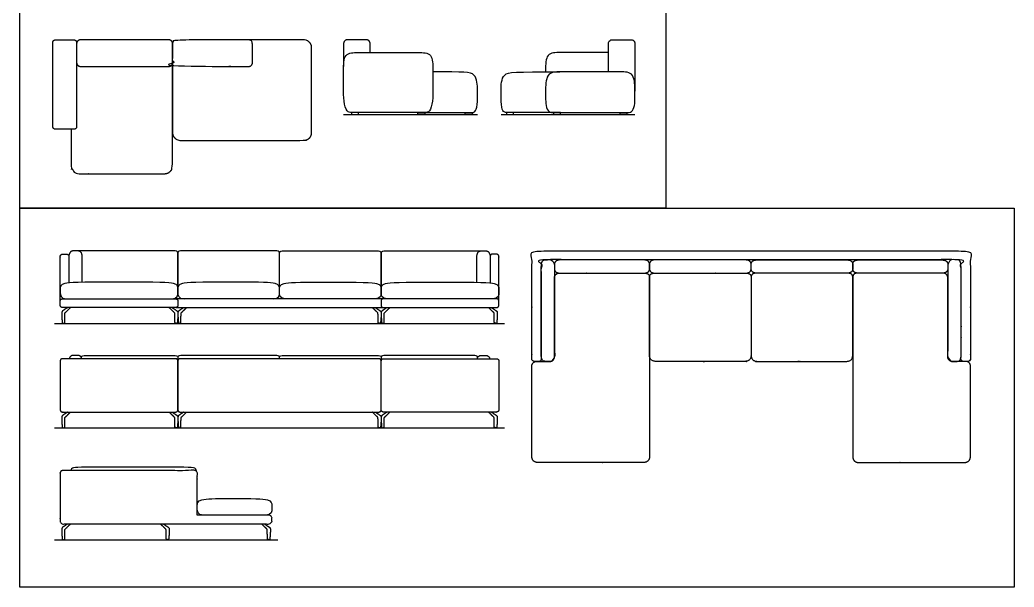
# Model space of a CAD drawing. Header units: metres. Extents: x 0 to 74.2, y -1.2 to 25.5.
# Drawn here: x 40.31 to 49.8, y -0.5 to 4.91 of the extents above; entities that cross this region are included whole.
import ezdxf

# ---------------------------------------------------------------- set-up
doc = ezdxf.new("R2010")
doc.units = ezdxf.units.M
doc.header["$MEASUREMENT"] = 0
for name, color, linetype, true_color in [('AG-DIAGRAM', 7, 'Continuous', 0xfecc66), ('AG-FURNITURE', 7, 'Continuous', 0x66ccff), ('X-VPRT', 6, 'Continuous', 0xff00ff)]:
    doc.layers.add(name, color=color, linetype=linetype, true_color=true_color)

msp = doc.modelspace()

# ---------------------------------------------------------------- linework, layer by layer
at = {"layer": 'AG-DIAGRAM'}
for points in [[(43.4004, 4.006), (44.6767, 4.006)], [(44.9041, 4.006), (46.1805, 4.006)], [(40.6408, 2.0121), (44.9372, 2.0121)], [(40.6408, 1.0151), (44.9372, 1.0151)], [(40.6408, -0.052), (42.7718, -0.052)]]:
    msp.add_lwpolyline(points, dxfattribs=at)
at = {"layer": 'AG-FURNITURE'}
for p, q in [((46.3673, 2.4921), (47.2413, 2.4921)), ((48.2109, 2.4921), (47.3369, 2.4921)), ((40.756, 2.247), (41.76, 2.247)), ((44.8219, 2.247), (43.8179, 2.247))]:
    msp.add_line(p, q, dxfattribs=at)
msp.add_lwpolyline([(43.0956, 3.8648), (43.0956, 4.6107)], dxfattribs=at)
for points in [[(43.4767, 4.0242), (43.4767, 4.006), (43.5429, 4.006), (43.5429, 4.0242)], [(44.1764, 4.0242), (44.1764, 4.006), (44.1102, 4.006), (44.1102, 4.0242)], [(44.6258, 4.0242), (44.6258, 4.006), (44.5596, 4.006), (44.5596, 4.0242)], [(44.9551, 4.0242), (44.9551, 4.006), (45.0213, 4.006), (45.0213, 4.0242)], [(45.4045, 4.0242), (45.4045, 4.006), (45.4706, 4.006), (45.4706, 4.0242)], [(46.1042, 4.0242), (46.1042, 4.006), (46.038, 4.006), (46.038, 4.0242)]]:
    msp.add_lwpolyline(points, close=True, dxfattribs=at)
for points, weights in [([(40.6254, 4.6918), (40.6254, 4.7172), (40.6508, 4.7172)], [1, 0.707106781187, 1]), ([(40.8278, 4.7172), (40.8532, 4.7172), (40.8532, 4.6918)], [1, 0.707106781186, 1]), ([(40.8889, 4.7172), (40.8532, 4.7172), (40.8532, 4.6815)], [1, 0.707106781187, 1]), ([(41.7684, 4.6822), (41.7684, 4.7172), (41.7334, 4.7172)], [1, 0.707106781187, 1]), ([(40.8532, 4.4998), (40.8532, 4.4641), (40.8889, 4.4641)], [1, 0.707106781186, 1]), ([(41.1031, 4.4641), (41.105, 4.4641), (41.7335, 4.4643)], [1, 0.998516022118, 0.999920594426]), ([(41.7335, 4.4643), (41.7684, 4.4643), (41.7684, 4.4993)], [1, 0.707222799532, 1]), ([(40.6508, 3.8648), (40.6254, 3.8648), (40.6254, 3.8902)], [1, 0.707106781187, 1]), ([(40.8532, 3.8902), (40.8532, 3.8648), (40.8278, 3.8648)], [1, 0.707106781187, 1]), ([(45.4127, 2.4488), (45.4127, 2.4921), (45.456, 2.4921)], [1, 0.707106781187, 1]), ([(49.1655, 2.4488), (49.1655, 2.4921), (49.1222, 2.4921)], [1, 0.707106781187, 1]), ([(40.6966, 2.2268), (40.6966, 2.247), (40.7168, 2.247)], [1, 0.707106780953, 1]), ([(40.7168, 2.1645), (40.6966, 2.1645), (40.6966, 2.1847)], [1, 0.70710678142, 1]), ([(41.7991, 2.247), (41.8193, 2.247), (41.8193, 2.2268)], [1, 0.70710678142, 1]), ([(42.789, 2.247), (42.1711, 2.247), (41.7991, 2.247)], [0.990287821459, 0.977764780266, 0.949094325794]), ([(41.8193, 2.1847), (41.8193, 2.1645), (41.7991, 2.1645)], [1, 0.707106780953, 1]), ([(43.7788, 2.247), (43.4068, 2.247), (42.789, 2.247)], [0.949094325794, 0.977764780266, 0.990287821459]), ([(43.7788, 2.247), (43.7586, 2.247), (43.7586, 2.2268)], [1, 0.70710678142, 1]), ([(43.7586, 2.1847), (43.7586, 2.1645), (43.7788, 2.1645)], [1, 0.707106780953, 1]), ([(44.8813, 2.2268), (44.8813, 2.247), (44.8611, 2.247)], [1, 0.707106780953, 1]), ([(44.8611, 2.1645), (44.8813, 2.1645), (44.8813, 2.1847)], [1, 0.70710678142, 1]), ([(41.7991, 2.1645), (42.3816, 2.1645), (42.789, 2.1645)], [0.989836007533, 0.977598156474, 0.950625446156]), ([(42.789, 2.1645), (43.1963, 2.1645), (43.7788, 2.1645)], [0.950625446156, 0.977598156474, 0.989836007533]), ([(40.7168, 1.6755), (40.6966, 1.6755), (40.6966, 1.6553)], [1, 0.707106781187, 1]), ([(41.8193, 1.6553), (41.8193, 1.6755), (41.7991, 1.6755)], [1, 0.707106781187, 1]), ([(41.8395, 1.6755), (41.8193, 1.6755), (41.8193, 1.6553)], [1, 0.707106781187, 1]), ([(43.7586, 1.6553), (43.7586, 1.6755), (43.7384, 1.6755)], [1, 0.707106781187, 1]), ([(43.7586, 1.6553), (43.7586, 1.6755), (43.7788, 1.6755)], [1, 0.707106781187, 1]), ([(44.8611, 1.6755), (44.8813, 1.6755), (44.8813, 1.6553)], [1, 0.707106781187, 1]), ([(45.1968, 1.6068), (45.1968, 1.6501), (45.2401, 1.6501)], [1, 0.707106781187, 1]), ([(45.3694, 1.6501), (45.4127, 1.6501), (45.4127, 1.6934)], [1, 0.707106781187, 1]), ([(49.2088, 1.6501), (49.1655, 1.6501), (49.1655, 1.6934)], [1, 0.707106781187, 1]), ([(49.3814, 1.6068), (49.3814, 1.6501), (49.3381, 1.6501)], [1, 0.707106781187, 1]), ([(40.6966, 1.1877), (40.6966, 1.1675), (40.7168, 1.1675)], [1, 0.707106781187, 1]), ([(41.7991, 1.1675), (41.8193, 1.1675), (41.8193, 1.1877)], [1, 0.707106781187, 1]), ([(41.8193, 1.1877), (41.8193, 1.1675), (41.8395, 1.1675)], [1, 0.707106781186, 1]), ([(43.7384, 1.1675), (43.7586, 1.1675), (43.7586, 1.1877)], [1, 0.707106781186, 1]), ([(43.7788, 1.1675), (43.7586, 1.1675), (43.7586, 1.1877)], [1, 0.707106781187, 1]), ([(44.8813, 1.1877), (44.8813, 1.1675), (44.8611, 1.1675)], [1, 0.707106781187, 1])]:
    msp.add_rational_spline(points, weights, degree=2, dxfattribs=at)
for points in [[(40.6254, 3.8902), (40.6254, 4.4505), (40.6254, 4.6918)], [(40.6508, 4.7172), (40.7393, 4.7172), (40.8278, 4.7172)], [(40.8532, 4.6918), (40.8532, 4.4923), (40.8532, 3.8902)], [(40.8532, 4.6815), (40.8532, 4.5906), (40.8532, 4.4998)], [(41.7334, 4.7172), (40.9309, 4.7172), (40.8889, 4.7172)], [(41.7684, 4.4993), (41.7684, 4.5907), (41.7684, 4.6822)], [(40.8889, 4.4641), (40.996, 4.4641), (41.1031, 4.4641)], [(41.7684, 4.4993), (41.7684, 4.2378), (41.7684, 3.9763)], [(40.8278, 3.8648), (40.7393, 3.8648), (40.6508, 3.8648)], [(45.456, 2.4921), (45.9148, 2.4921), (46.2716, 2.4921)], [(46.2716, 2.4921), (46.3195, 2.4921), (46.3195, 2.4515)], [(48.3066, 2.4921), (48.2587, 2.4921), (48.2587, 2.4515)], [(49.1222, 2.4921), (48.6634, 2.4921), (48.3066, 2.4921)], [(45.4127, 1.6934), (45.4127, 2.0711), (45.4127, 2.4488)], [(46.3195, 2.4515), (46.3195, 2.081), (46.3195, 0.7453)], [(48.2587, 2.4515), (48.2587, 2.081), (48.2587, 0.7453)], [(49.1655, 1.6934), (49.1655, 2.0711), (49.1655, 2.4488)], [(40.6966, 2.1847), (40.6966, 2.2057), (40.6966, 2.2268)], [(40.7168, 2.247), (41.258, 2.247), (41.7991, 2.247)], [(41.8193, 2.2268), (41.8193, 2.2057), (41.8193, 2.1847)], [(43.7586, 2.2268), (43.7586, 2.2057), (43.7586, 2.1847)], [(44.8611, 2.247), (44.3199, 2.247), (43.7788, 2.247)], [(44.8813, 2.1847), (44.8813, 2.2057), (44.8813, 2.2268)], [(41.7991, 2.1645), (41.258, 2.1645), (40.7168, 2.1645)], [(43.7788, 2.1645), (44.3199, 2.1645), (44.8611, 2.1645)], [(40.6966, 1.6553), (40.6966, 1.4215), (40.6966, 1.1877)], [(41.7991, 1.6755), (40.829, 1.6755), (40.759, 1.6755)], [(41.8193, 1.6553), (41.8193, 1.4215), (41.8193, 1.1877)], [(41.8193, 1.1877), (41.8193, 1.4215), (41.8193, 1.6553)], [(42.789, 1.6755), (42.3708, 1.6755), (41.8395, 1.6755)], [(43.7384, 1.6755), (43.2071, 1.6755), (42.789, 1.6755)], [(43.7586, 1.1877), (43.7586, 1.4215), (43.7586, 1.6553)], [(43.7586, 1.1877), (43.7586, 1.4215), (43.7586, 1.6553)], [(43.7788, 1.6755), (44.7489, 1.6755), (44.8189, 1.6755)], [(44.8813, 1.6553), (44.8813, 1.4215), (44.8813, 1.1877)], [(45.2401, 1.6501), (45.3047, 1.6501), (45.3694, 1.6501)], [(49.3381, 1.6501), (49.2735, 1.6501), (49.2088, 1.6501)], [(45.1968, 0.7453), (45.1968, 1.2431), (45.1968, 1.6068)], [(49.3814, 0.7453), (49.3814, 1.2431), (49.3814, 1.6068)], [(40.7168, 1.1675), (40.7764, 1.1675), (41.7991, 1.1675)], [(41.8395, 1.1675), (42.1405, 1.1675), (42.789, 1.1675)], [(42.789, 1.1675), (43.4374, 1.1675), (43.7384, 1.1675)], [(44.8611, 1.1675), (44.8015, 1.1675), (43.7788, 1.1675)], [(45.2645, 0.6849), (45.1968, 0.6849), (45.1968, 0.7453)], [(46.3195, 0.7453), (46.3195, 0.6849), (46.2517, 0.6849)], [(48.2587, 0.7453), (48.2587, 0.6849), (48.3265, 0.6849)], [(49.3137, 0.6849), (49.3814, 0.6849), (49.3814, 0.7453)]]:
    msp.add_open_spline(points, degree=2, dxfattribs=at)
for points, weights, knots in [([(41.7684, 4.6822), (41.7684, 4.7172), (41.8034, 4.7172), (42.4536, 4.7172), (42.4956, 4.7172), (42.5313, 4.7172), (42.5313, 4.6815), (42.5313, 4.5906), (42.5313, 4.4998), (42.5313, 4.4641), (42.4956, 4.4641), (42.3885, 4.4641), (42.2814, 4.4641), (42.2795, 4.4641), (41.8034, 4.4643), (41.7684, 4.4643), (41.7684, 4.4993), (41.7684, 4.5907), (41.7684, 4.6822)], [1, 0.707106781187, 1, 1, 1, 0.707106781187, 1, 1, 1, 0.707106781186, 1, 1, 1, 0.998516022118, 0.999920594426, 0.707166642099, 0.999920594426, 0.999920594426, 1], [0, 0, 0, 0.180294, 0.180294, 0.455831, 0.455831, 0.639942, 0.639942, 1.236007, 1.236007, 1.420117, 1.420117, 2.122823, 2.122823, 2.135424, 2.135424, 2.31568, 2.31568, 2.915928, 2.915928, 2.915928]), ([(43.0956, 4.6107), (43.0956, 4.6263), (43.0956, 4.6419), (43.0956, 4.7172), (43.0203, 4.7172), (42.7326, 4.7172), (42.4956, 4.7172)], [1, 1, 1, 0.707106781187, 1, 1, 1], [3.976584, 3.976584, 3.976584, 4.07876, 4.07876, 4.466936, 4.466936, 5.467867, 5.467867, 5.467867]), ([(43.6535, 4.5965), (43.6535, 4.6394), (43.6535, 4.6823), (43.6535, 4.7181), (43.6178, 4.7181), (43.5269, 4.7181), (43.4361, 4.7181), (43.4004, 4.7181), (43.4004, 4.6823), (43.4004, 4.5752), (43.4006, 4.4642)], [1, 1, 1, 0.707106781187, 1, 1, 1, 0.707106781186, 1, 1, 1], [1.385511, 1.385511, 1.385511, 1.668863, 1.668863, 1.854197, 1.854197, 2.454223, 2.454223, 2.639557, 2.639557, 3.346932, 3.346932, 3.346932]), ([(45.9274, 4.4132), (45.9274, 4.6394), (45.9274, 4.6823), (45.9274, 4.7181), (45.9631, 4.7181), (46.0539, 4.7181), (46.1448, 4.7181), (46.1805, 4.7181), (46.1805, 4.6823), (46.1805, 4.579), (46.1805, 4.2266)], [1, 1, 1, 0.707106781187, 1, 1, 1, 0.707106781186, 1, 1, 1], [1.385511, 1.385511, 1.385511, 1.666992, 1.666992, 1.851103, 1.851103, 2.447168, 2.447168, 2.631279, 2.631279, 3.309151, 3.309151, 3.309151]), ([(40.8023, 3.8648), (40.8023, 3.5317), (40.8023, 3.5162), (40.8023, 3.4408), (40.8776, 3.4408), (41.2854, 3.4408), (41.6931, 3.4408), (41.7684, 3.4408), (41.7684, 3.5162), (41.7684, 4.1665), (41.7684, 4.4993)], [1, 1, 1, 0.707106781187, 1, 1, 1, 0.707106781187, 1, 1, 1], [3.976584, 3.976584, 3.976584, 4.07876, 4.07876, 4.466936, 4.466936, 7.142396, 7.142396, 7.530571, 7.530571, 9.714258, 9.714258, 9.714258]), ([(41.7684, 3.9763), (41.7684, 3.905), (41.7684, 3.8337), (41.7684, 3.7583), (41.8438, 3.7583), (42.2515, 3.7583), (43.0203, 3.7583), (43.0956, 3.7583), (43.0956, 3.8337), (43.0956, 3.8492), (43.0956, 3.8648)], [1, 1, 1, 0.707106781187, 1, 1, 1, 0.707106781187, 1, 1, 1], [-7.998478, -7.998478, -7.998478, -7.530571, -7.530571, -7.142396, -7.142396, -4.466936, -4.466936, -4.07876, -4.07876, -3.976584, -3.976584, -3.976584]), ([(40.6966, 2.2268), (40.6966, 2.4395), (40.6966, 2.6523), (40.6966, 2.6725), (40.7168, 2.6725), (40.7379, 2.6725), (40.759, 2.6725), (40.7792, 2.6725), (40.7792, 2.6523), (40.7792, 2.5263), (40.7792, 2.4004)], [1, 1, 1, 0.707106781187, 1, 1, 1, 0.707106781187, 1, 1, 1], [96.782876, 96.782876, 96.782876, 113.532804, 113.532804, 114.782079, 114.782079, 116.441452, 116.441452, 117.690728, 117.690728, 127.608435, 127.608435, 127.608435]), ([(44.8813, 2.2268), (44.8813, 2.4395), (44.8813, 2.6523), (44.8813, 2.6725), (44.8611, 2.6725), (44.84, 2.6725), (44.8189, 2.6725), (44.7987, 2.6725), (44.7987, 2.6523), (44.7987, 2.5263), (44.7987, 2.4004)], [1, 1, 1, 0.707106781187, 1, 1, 1, 0.707106781187, 1, 1, 1], [96.782876, 96.782876, 96.782876, 113.532804, 113.532804, 114.782079, 114.782079, 116.441452, 116.441452, 117.690728, 117.690728, 127.608435, 127.608435, 127.608435]), ([(47.2891, 2.6186), (46.4706, 2.6186), (45.3059, 2.6186), (45.2857, 2.6186), (45.2857, 2.5984), (45.2857, 2.1344), (45.2857, 1.6703), (45.2857, 1.6501), (45.2655, 1.6501), (45.2412, 1.6501), (45.217, 1.6501), (45.1968, 1.6501), (45.1968, 1.6703), (45.1968, 2.1772), (45.1968, 2.684), (45.1968, 2.7042), (45.217, 2.7042), (46.4296, 2.7042), (47.2891, 2.7042)], [1, 1, 1, 0.707106781187, 1, 1, 1, 0.707106781187, 1, 1, 1, 0.707106781187, 1, 1, 1, 0.707106781187, 1, 1, 1], [70.291236, 70.291236, 70.291236, 78.545857, 78.545857, 79.795133, 79.795133, 115.029827, 115.029827, 116.279103, 116.279103, 118.052092, 118.052092, 119.301368, 119.301368, 158.503327, 158.503327, 159.752602, 159.752602, 172.857141, 172.857141, 172.857141]), ([(47.2891, 2.7042), (48.1486, 2.7042), (49.3612, 2.7042), (49.3814, 2.7042), (49.3814, 2.684), (49.3814, 2.1772), (49.3814, 1.6703), (49.3814, 1.6501), (49.3612, 1.6501), (49.337, 1.6501), (49.3127, 1.6501), (49.2925, 1.6501), (49.2925, 1.6703), (49.2925, 2.1344), (49.2925, 2.5984), (49.2925, 2.6186), (49.2723, 2.6186), (48.1076, 2.6186), (47.2891, 2.6186)], [1, 1, 1, 0.707106781187, 1, 1, 1, 0.707106781187, 1, 1, 1, 0.707106781187, 1, 1, 1, 0.707106781187, 1, 1, 1], [172.857141, 172.857141, 172.857141, 185.96168, 185.96168, 187.210955, 187.210955, 226.412914, 226.412914, 227.66219, 227.66219, 229.435179, 229.435179, 230.684454, 230.684454, 265.919149, 265.919149, 267.168424, 267.168424, 275.423046, 275.423046, 275.423046]), ([(40.7168, 0.6084), (40.6966, 0.6084), (40.6966, 0.5882), (40.6966, 0.3544), (40.6966, 0.1206), (40.6966, 0.1004), (40.7168, 0.1004), (40.9703, 0.1004), (41.2237, 0.1004), (41.3943, 0.1004), (41.6802, 0.1005)], [1, 0.707106781187, 1, 1, 1, 0.707106781187, 1, 1, 1, 1, 1], [-41.545314, -41.545314, -41.545314, -40.296038, -40.296038, -21.886664, -21.886664, -20.637388, -20.637388, -0.682701, -0.682701, 12.755792, 12.755792, 12.755792]), ([(42.0047, 0.183), (42.0047, 0.3856), (42.0047, 0.5882), (42.0047, 0.6084), (41.9845, 0.6084), (41.4771, 0.6084), (41.2237, 0.6084), (40.9703, 0.6084), (40.7168, 0.6084)], [1, 1, 1, 0.707106781187, 1, 1, 1, 1, 1], [22.975946, 22.975946, 22.975946, 38.930632, 38.930632, 40.179908, 40.179908, 60.134594, 60.134594, 80.089281, 80.089281, 80.089281]), ([(41.6802, 0.1005), (41.9355, 0.1004), (42.1889, 0.1004), (42.4423, 0.1004), (42.6957, 0.1004), (42.7159, 0.1004), (42.7159, 0.1206), (42.7159, 0.1471), (42.7159, 0.1628), (42.7159, 0.183), (42.6957, 0.183), (42.4423, 0.183), (42.1889, 0.183), (42.0968, 0.183), (42.0047, 0.183)], [0.965740065687, 1, 1, 1, 1, 0.707106781187, 1, 1, 1, 0.707106781187, 1, 1, 1, 1, 1], [-20.715469, -20.715469, -20.715469, -0.743082, -0.743082, 19.229305, 19.229305, 20.479689, 20.479689, 38.905392, 38.905392, 40.155776, 40.155776, 60.128163, 60.128163, 67.384594, 67.384594, 67.384594])]:
    msp.add_rational_spline(points, weights, degree=2, knots=knots, dxfattribs=at)
for points, degree, knots in [([(43.4767, 4.0242), (43.5933, 4.0242), (43.71, 4.0242), (43.8266, 4.0242), (43.9432, 4.0242), (44.0598, 4.0242), (44.1764, 4.0242), (44.1898, 4.0242), (44.2234, 4.0242), (44.2528, 4.1276), (44.2528, 4.26), (44.2528, 4.4248), (44.2528, 4.5965), (44.1099, 4.5965), (44.0331, 4.5965), (43.8266, 4.5965), (43.62, 4.5965), (43.5433, 4.5965), (43.4004, 4.5965), (43.4004, 4.4248), (43.4004, 4.26), (43.4004, 4.1276), (43.4298, 4.0242), (43.4633, 4.0242), (43.4767, 4.0242)], 3, [-16.36459, -16.36459, -16.36459, -16.36459, -15.216809, -15.216809, -15.216809, -14.069028, -14.069028, -14.069028, -13.416955, -12.764881, -12.112808, -11.460735, -10.808661, -10.156588, -9.504515, -9.504515, -9.504515, -8.852441, -8.200368, -7.548295, -6.896221, -6.244148, -5.592074, -4.940001, -4.940001, -4.940001, -4.940001]), ([(45.9274, 4.5965), (45.8879, 4.5965), (45.8334, 4.5965), (45.7543, 4.5965), (45.5478, 4.5965), (45.471, 4.5965), (45.3281, 4.5965), (45.3281, 4.4757), (45.3281, 4.4215), (45.3281, 4.4123)], 3, [-9.754333, -9.754333, -9.754333, -9.754333, -9.504515, -9.504515, -9.504515, -8.852441, -8.200368, -7.548295, -7.476091, -7.476091, -7.476091, -7.476091]), ([(44.1764, 4.0242), (44.5378, 4.0242), (44.5818, 4.0242), (44.6258, 4.0242), (44.6345, 4.0242), (44.6433, 4.0242), (44.6773, 4.0568), (44.6773, 4.1998), (44.6773, 4.2121), (44.6773, 4.4124), (44.5501, 4.4123), (44.2528, 4.4124)], 3, [-3.077306, -3.077306, -3.077306, -3.077306, -2.64444, -2.64444, -2.64444, -1.992366, -1.340293, -0.68822, -0.036146, 0.615927, 1.219144, 1.219144, 1.219144, 1.219144]), ([(45.4045, 4.0242), (45.0431, 4.0242), (44.9991, 4.0242), (44.9551, 4.0242), (44.9463, 4.0242), (44.9375, 4.0242), (44.9035, 4.0568), (44.9035, 4.1998), (44.9035, 4.2121), (44.9035, 4.4124), (45.0308, 4.4123), (45.464, 4.4124)], 3, [-3.077306, -3.077306, -3.077306, -3.077306, -2.64444, -2.64444, -2.64444, -1.992366, -1.340293, -0.68822, -0.036146, 0.615927, 1.219144, 1.219144, 1.219144, 1.219144]), ([(46.1042, 4.0242), (45.9875, 4.0242), (45.8709, 4.0242), (45.7543, 4.0242), (45.6377, 4.0242), (45.5211, 4.0242), (45.4045, 4.0242), (45.3911, 4.0242), (45.3575, 4.0242), (45.3281, 4.0876), (45.3281, 4.1752), (45.3281, 4.2025), (45.3281, 4.4124), (45.471, 4.4124), (45.5478, 4.4124), (45.7543, 4.4124), (45.9609, 4.4124), (46.0376, 4.4124), (46.1805, 4.4124), (46.1805, 4.2025), (46.1805, 4.1752), (46.1805, 4.0876), (46.1511, 4.0242), (46.1175, 4.0242), (46.1042, 4.0242)], 3, [-16.36459, -16.36459, -16.36459, -16.36459, -15.216809, -15.216809, -15.216809, -14.069028, -14.069028, -14.069028, -13.416955, -12.764881, -12.112808, -11.460735, -10.808661, -10.156588, -9.504515, -9.504515, -9.504515, -8.852441, -8.200368, -7.548295, -6.896221, -6.244148, -5.592074, -4.940001, -4.940001, -4.940001, -4.940001]), ([(40.9062, 2.4049), (40.9062, 2.4544), (40.9062, 2.4698), (40.9062, 2.4971), (40.9062, 2.6439), (40.9062, 2.7042), (40.8629, 2.7042), (40.8427, 2.7042), (40.8225, 2.7042), (40.7792, 2.7042), (40.7792, 2.6439), (40.7792, 2.4971), (40.7792, 2.4698), (40.7792, 2.4537), (40.7792, 2.4004)], 2, [37.178192, 37.178192, 37.178192, 43.116835, 43.116835, 53.666358, 53.666358, 56.958622, 56.958622, 58.550095, 58.550095, 61.842359, 61.842359, 72.391882, 72.391882, 78.597189, 78.597189, 78.597189]), ([(41.8193, 2.3451), (41.8193, 2.458), (41.8193, 2.571), (41.8193, 2.6839), (41.8193, 2.7042), (41.7783, 2.7042), (41.7329, 2.7042), (41.4129, 2.7042), (41.3879, 2.7042), (41.3648, 2.7042), (41.3432, 2.7042), (40.9361, 2.7042), (40.9056, 2.7042), (40.8771, 2.7042), (40.8714, 2.7036)], 3, [-1.111408, -1.111408, -1.111408, -1.111408, 0, 0, 0, 7.300255, 14.600509, 14.600509, 14.600509, 15.156872, 15.156872, 15.156872, 23.013489, 25.322326, 25.322326, 25.322326, 25.322326]), ([(42.789, 2.3451), (42.789, 2.458), (42.789, 2.571), (42.789, 2.6839), (42.789, 2.7042), (42.748, 2.7042), (42.7025, 2.7042), (42.3826, 2.7042), (42.3576, 2.7042), (42.3344, 2.7042), (42.3128, 2.7042), (41.9057, 2.7042), (41.8603, 2.7042), (41.8193, 2.7042), (41.8193, 2.6839), (41.8193, 2.571), (41.8193, 2.458), (41.8193, 2.3451)], 3, [-1.111408, -1.111408, -1.111408, -1.111408, 0, 0, 0, 7.300255, 14.600509, 14.600509, 14.600509, 15.156872, 15.156872, 15.156872, 23.013489, 30.313744, 30.313744, 30.313744, 31.425152, 31.425152, 31.425152, 31.425152]), ([(42.789, 2.3451), (42.789, 2.458), (42.789, 2.571), (42.789, 2.6839), (42.789, 2.7042), (42.8299, 2.7042), (42.8754, 2.7042), (43.1954, 2.7042), (43.2203, 2.7042), (43.2435, 2.7042), (43.2651, 2.7042), (43.6722, 2.7042), (43.7176, 2.7042), (43.7586, 2.7042), (43.7586, 2.6839), (43.7586, 2.571), (43.7586, 2.458), (43.7586, 2.3451)], 3, [-1.111408, -1.111408, -1.111408, -1.111408, 0, 0, 0, 7.300255, 14.600509, 14.600509, 14.600509, 15.156872, 15.156872, 15.156872, 23.013489, 30.313744, 30.313744, 30.313744, 31.425152, 31.425152, 31.425152, 31.425152]), ([(43.7586, 2.3451), (43.7586, 2.458), (43.7586, 2.571), (43.7586, 2.6839), (43.7586, 2.7042), (43.7996, 2.7042), (43.845, 2.7042), (44.165, 2.7042), (44.19, 2.7042), (44.2132, 2.7042), (44.2347, 2.7042), (44.6418, 2.7042), (44.6723, 2.7042), (44.7008, 2.7042), (44.7065, 2.7036)], 3, [-1.111408, -1.111408, -1.111408, -1.111408, 0, 0, 0, 7.300255, 14.600509, 14.600509, 14.600509, 15.156872, 15.156872, 15.156872, 23.013489, 25.322326, 25.322326, 25.322326, 25.322326]), ([(44.6717, 2.4049), (44.6717, 2.4544), (44.6717, 2.4698), (44.6717, 2.4971), (44.6717, 2.6439), (44.6717, 2.7042), (44.715, 2.7042), (44.7352, 2.7042), (44.7554, 2.7042), (44.7987, 2.7042), (44.7987, 2.6439), (44.7987, 2.4971), (44.7987, 2.4698), (44.7987, 2.4537), (44.7987, 2.4004)], 2, [37.178192, 37.178192, 37.178192, 43.116835, 43.116835, 53.666358, 53.666358, 56.958622, 56.958622, 58.550095, 58.550095, 61.842359, 61.842359, 72.391882, 72.391882, 78.597189, 78.597189, 78.597189]), ([(45.2857, 1.8729), (45.2857, 1.8456), (45.2857, 1.7105), (45.2857, 1.6501), (45.329, 1.6501), (45.3492, 1.6501), (45.3694, 1.6501), (45.4127, 1.6501), (45.4127, 1.7105), (45.4127, 1.8456), (45.4127, 1.8729), (45.4127, 1.9002), (45.4127, 2.5583), (45.4127, 2.6186), (45.3694, 2.6186), (45.3492, 2.6186), (45.329, 2.6186), (45.2857, 2.6186), (45.2857, 2.5583), (45.2857, 1.9002), (45.2857, 1.8729)], 2, [13.841787, 13.841787, 13.841787, 24.391311, 24.391311, 27.683574, 27.683574, 29.275047, 29.275047, 32.567311, 32.567311, 43.116835, 43.116835, 53.666358, 53.666358, 56.958622, 56.958622, 58.550095, 58.550095, 61.842359, 61.842359, 72.391882, 72.391882, 72.391882]), ([(45.8496, 2.6186), (45.9529, 2.6186), (45.9633, 2.6186), (45.9907, 2.6186), (46.2591, 2.6186), (46.3195, 2.6186), (46.3195, 2.5753), (46.3195, 2.5551), (46.3195, 2.5349), (46.3195, 2.4916), (46.2591, 2.4916), (45.9907, 2.4916), (45.9633, 2.4916), (45.9529, 2.4916), (45.8496, 2.4916), (45.7463, 2.4916), (45.7358, 2.4916), (45.7085, 2.4916), (45.473, 2.4916), (45.4127, 2.4916), (45.4127, 2.5349), (45.4127, 2.5551), (45.4127, 2.5753), (45.4127, 2.6186), (45.473, 2.6186), (45.7085, 2.6186), (45.7358, 2.6186), (45.7463, 2.6186), (45.8496, 2.6186)], 2, [68.344925, 68.344925, 68.344925, 72.391882, 72.391882, 82.941406, 82.941406, 86.233669, 86.233669, 87.825142, 87.825142, 91.117406, 91.117406, 101.66693, 101.66693, 105.713887, 105.713887, 109.760844, 109.760844, 120.310367, 120.310367, 123.602631, 123.602631, 125.194104, 125.194104, 128.486368, 128.486368, 139.035891, 139.035891, 143.082848, 143.082848, 143.082848]), ([(46.8192, 2.6186), (46.9225, 2.6186), (46.933, 2.6186), (46.9603, 2.6186), (47.2288, 2.6186), (47.2891, 2.6186), (47.2891, 2.5753), (47.2891, 2.5551), (47.2891, 2.5349), (47.2891, 2.4916), (47.2288, 2.4916), (46.9603, 2.4916), (46.933, 2.4916), (46.9225, 2.4916), (46.8192, 2.4916), (46.7159, 2.4916), (46.7054, 2.4916), (46.6781, 2.4916), (46.3798, 2.4916), (46.3195, 2.4916), (46.3195, 2.5349), (46.3195, 2.5551), (46.3195, 2.5753), (46.3195, 2.6186), (46.3798, 2.6186), (46.6781, 2.6186), (46.7054, 2.6186), (46.7159, 2.6186), (46.8192, 2.6186)], 2, [68.344925, 68.344925, 68.344925, 72.391882, 72.391882, 82.941406, 82.941406, 86.233669, 86.233669, 87.825142, 87.825142, 91.117406, 91.117406, 101.66693, 101.66693, 105.713887, 105.713887, 109.760844, 109.760844, 120.310367, 120.310367, 123.602631, 123.602631, 125.194104, 125.194104, 128.486368, 128.486368, 139.035891, 139.035891, 143.082848, 143.082848, 143.082848]), ([(47.759, 2.6186), (47.6557, 2.6186), (47.6452, 2.6186), (47.6179, 2.6186), (47.3494, 2.6186), (47.2891, 2.6186), (47.2891, 2.5753), (47.2891, 2.5551), (47.2891, 2.5349), (47.2891, 2.4916), (47.3494, 2.4916), (47.6179, 2.4916), (47.6452, 2.4916), (47.6557, 2.4916), (47.759, 2.4916), (47.8623, 2.4916), (47.8728, 2.4916), (47.9001, 2.4916), (48.1984, 2.4916), (48.2587, 2.4916), (48.2587, 2.5349), (48.2587, 2.5551), (48.2587, 2.5753), (48.2587, 2.6186), (48.1984, 2.6186), (47.9001, 2.6186), (47.8728, 2.6186), (47.8623, 2.6186), (47.759, 2.6186)], 2, [68.344925, 68.344925, 68.344925, 72.391882, 72.391882, 82.941406, 82.941406, 86.233669, 86.233669, 87.825142, 87.825142, 91.117406, 91.117406, 101.66693, 101.66693, 105.713887, 105.713887, 109.760844, 109.760844, 120.310367, 120.310367, 123.602631, 123.602631, 125.194104, 125.194104, 128.486368, 128.486368, 139.035891, 139.035891, 143.082848, 143.082848, 143.082848]), ([(48.7286, 2.6186), (48.6253, 2.6186), (48.6149, 2.6186), (48.5875, 2.6186), (48.3191, 2.6186), (48.2587, 2.6186), (48.2587, 2.5753), (48.2587, 2.5551), (48.2587, 2.5349), (48.2587, 2.4916), (48.3191, 2.4916), (48.5875, 2.4916), (48.6149, 2.4916), (48.6253, 2.4916), (48.7286, 2.4916), (48.8319, 2.4916), (48.8424, 2.4916), (48.8697, 2.4916), (49.1052, 2.4916), (49.1655, 2.4916), (49.1655, 2.5349), (49.1655, 2.5551), (49.1655, 2.5753), (49.1655, 2.6186), (49.1052, 2.6186), (48.8697, 2.6186), (48.8424, 2.6186), (48.8319, 2.6186), (48.7286, 2.6186)], 2, [68.344925, 68.344925, 68.344925, 72.391882, 72.391882, 82.941406, 82.941406, 86.233669, 86.233669, 87.825142, 87.825142, 91.117406, 91.117406, 101.66693, 101.66693, 105.713887, 105.713887, 109.760844, 109.760844, 120.310367, 120.310367, 123.602631, 123.602631, 125.194104, 125.194104, 128.486368, 128.486368, 139.035891, 139.035891, 143.082848, 143.082848, 143.082848]), ([(49.2925, 1.8729), (49.2925, 1.8456), (49.2925, 1.7105), (49.2925, 1.6501), (49.2492, 1.6501), (49.229, 1.6501), (49.2088, 1.6501), (49.1655, 1.6501), (49.1655, 1.7105), (49.1655, 1.8456), (49.1655, 1.8729), (49.1655, 1.9002), (49.1655, 2.5583), (49.1655, 2.6186), (49.2088, 2.6186), (49.229, 2.6186), (49.2492, 2.6186), (49.2925, 2.6186), (49.2925, 2.5583), (49.2925, 1.9002), (49.2925, 1.8729)], 2, [13.841787, 13.841787, 13.841787, 24.391311, 24.391311, 27.683574, 27.683574, 29.275047, 29.275047, 32.567311, 32.567311, 43.116835, 43.116835, 53.666358, 53.666358, 56.958622, 56.958622, 58.550095, 58.550095, 61.842359, 61.842359, 72.391882, 72.391882, 72.391882]), ([(47.2413, 2.4921), (47.2891, 2.4921), (47.2891, 2.4515), (47.2891, 2.081), (47.2891, 1.7105), (47.2891, 1.6501), (47.2213, 1.6501), (46.8293, 1.6501), (46.8192, 1.6501), (46.8091, 1.6501), (46.3872, 1.6501), (46.3195, 1.6501), (46.3195, 1.7105), (46.3195, 2.081), (46.3195, 2.4515), (46.3195, 2.4921), (46.3673, 2.4921)], 2, [0, 0, 0, 3.481085, 3.481085, 5.912389, 5.912389, 9.204653, 9.204653, 10.000389, 10.000389, 10.796126, 10.796126, 14.088389, 14.088389, 16.519693, 16.519693, 20.000778, 20.000778, 20.000778]), ([(47.3369, 2.4921), (47.2891, 2.4921), (47.2891, 2.4515), (47.2891, 2.081), (47.2891, 1.7105), (47.2891, 1.6501), (47.3569, 1.6501), (47.7489, 1.6501), (47.759, 1.6501), (47.7691, 1.6501), (48.191, 1.6501), (48.2587, 1.6501), (48.2587, 1.7105), (48.2587, 2.081), (48.2587, 2.4515), (48.2587, 2.4921), (48.2109, 2.4921)], 2, [0, 0, 0, 3.481085, 3.481085, 5.912389, 5.912389, 9.204653, 9.204653, 10.000389, 10.000389, 10.796126, 10.796126, 14.088389, 14.088389, 16.519693, 16.519693, 20.000778, 20.000778, 20.000778]), ([(41.76, 2.247), (41.8193, 2.247), (41.8193, 2.325), (41.8193, 2.3279), (41.8193, 2.3343), (41.8193, 2.4058), (41.6481, 2.4058), (41.2523, 2.4058), (40.8678, 2.4058), (40.6966, 2.4058), (40.6966, 2.3343), (40.6966, 2.3279), (40.6966, 2.325), (40.6966, 2.247), (40.756, 2.247)], 3, [0, 0, 0, 0, 4.417297, 8.834594, 13.251891, 17.669188, 22.086485, 22.086485, 22.086485, 26.503782, 30.921079, 35.338376, 39.755673, 44.17297, 44.17297, 44.17297, 44.17297]), ([(42.7296, 2.247), (42.789, 2.247), (42.789, 2.325), (42.789, 2.3279), (42.789, 2.3343), (42.789, 2.4058), (42.6178, 2.4058), (42.3826, 2.4058), (41.9905, 2.4058), (41.8193, 2.4058), (41.8193, 2.3343), (41.8193, 2.3279), (41.8193, 2.325), (41.8193, 2.247), (41.8787, 2.247)], 3, [0, 0, 0, 0, 4.417297, 8.834594, 13.251891, 17.669188, 22.086485, 22.086485, 22.086485, 26.503782, 30.921079, 35.338376, 39.755673, 44.17297, 44.17297, 44.17297, 44.17297]), ([(42.8483, 2.247), (42.789, 2.247), (42.789, 2.325), (42.789, 2.3279), (42.789, 2.3343), (42.789, 2.4058), (42.9601, 2.4058), (43.1954, 2.4058), (43.5874, 2.4058), (43.7586, 2.4058), (43.7586, 2.3343), (43.7586, 2.3279), (43.7586, 2.325), (43.7586, 2.247), (43.6993, 2.247)], 3, [0, 0, 0, 0, 4.417297, 8.834594, 13.251891, 17.669188, 22.086485, 22.086485, 22.086485, 26.503782, 30.921079, 35.338376, 39.755673, 44.17297, 44.17297, 44.17297, 44.17297]), ([(43.8179, 2.247), (43.7586, 2.247), (43.7586, 2.325), (43.7586, 2.3279), (43.7586, 2.3343), (43.7586, 2.4058), (43.9298, 2.4058), (44.3256, 2.4058), (44.7101, 2.4058), (44.8813, 2.4058), (44.8813, 2.3343), (44.8813, 2.3279), (44.8813, 2.325), (44.8813, 2.247), (44.8219, 2.247)], 3, [0, 0, 0, 0, 4.417297, 8.834594, 13.251891, 17.669188, 22.086485, 22.086485, 22.086485, 26.503782, 30.921079, 35.338376, 39.755673, 44.17297, 44.17297, 44.17297, 44.17297]), ([(40.7677, 2.1645), (40.7386, 2.145), (40.7211, 2.1333), (40.7108, 2.1264), (40.7108, 2.1102), (40.7108, 2.0643), (40.7171, 2.0121), (40.7251, 2.0121), (40.7393, 2.0184), (40.7393, 2.0631), (40.7413, 2.1123), (40.7636, 2.1338), (40.7952, 2.1645)], 2, [-2.148467, -2.148467, -2.148467, -0.490427, -0.490427, 0.637285, 0.637285, 4.686402, 4.686402, 5.704101, 5.704101, 9.462658, 9.462658, 11.904997, 11.904997, 11.904997]), ([(41.7624, 2.1645), (41.7915, 2.145), (41.809, 2.1333), (41.8193, 2.1264), (41.8193, 2.1102), (41.8193, 2.0643), (41.813, 2.0121), (41.805, 2.0121), (41.7907, 2.0184), (41.7907, 2.0631), (41.7888, 2.1123), (41.7665, 2.1338), (41.7349, 2.1645)], 2, [-2.148467, -2.148467, -2.148467, -0.490427, -0.490427, 0.637285, 0.637285, 4.686402, 4.686402, 5.704101, 5.704101, 9.462658, 9.462658, 11.904997, 11.904997, 11.904997]), ([(41.8763, 2.1645), (41.8472, 2.145), (41.8297, 2.1333), (41.8193, 2.1264), (41.8193, 2.1102), (41.8193, 2.0643), (41.8257, 2.0121), (41.8336, 2.0121), (41.8479, 2.0184), (41.8479, 2.0631), (41.8498, 2.1123), (41.8721, 2.1338), (41.9038, 2.1645)], 2, [-2.148467, -2.148467, -2.148467, -0.490427, -0.490427, 0.637285, 0.637285, 4.686402, 4.686402, 5.704101, 5.704101, 9.462658, 9.462658, 11.904997, 11.904997, 11.904997]), ([(43.7016, 2.1645), (43.7307, 2.145), (43.7482, 2.1333), (43.7586, 2.1264), (43.7586, 2.1102), (43.7586, 2.0643), (43.7522, 2.0121), (43.7443, 2.0121), (43.73, 2.0184), (43.73, 2.0631), (43.7281, 2.1123), (43.7058, 2.1338), (43.6741, 2.1645)], 2, [-2.148467, -2.148467, -2.148467, -0.490427, -0.490427, 0.637285, 0.637285, 4.686402, 4.686402, 5.704101, 5.704101, 9.462658, 9.462658, 11.904997, 11.904997, 11.904997]), ([(43.8156, 2.1645), (43.7865, 2.145), (43.769, 2.1333), (43.7586, 2.1264), (43.7586, 2.1102), (43.7586, 2.0643), (43.7649, 2.0121), (43.7729, 2.0121), (43.7872, 2.0184), (43.7872, 2.0631), (43.7891, 2.1123), (43.8114, 2.1338), (43.8431, 2.1645)], 2, [-2.148467, -2.148467, -2.148467, -0.490427, -0.490427, 0.637285, 0.637285, 4.686402, 4.686402, 5.704101, 5.704101, 9.462658, 9.462658, 11.904997, 11.904997, 11.904997]), ([(44.8102, 2.1645), (44.8393, 2.145), (44.8568, 2.1333), (44.8671, 2.1264), (44.8671, 2.1102), (44.8671, 2.0643), (44.8608, 2.0121), (44.8529, 2.0121), (44.8386, 2.0184), (44.8386, 2.0631), (44.8366, 2.1123), (44.8143, 2.1338), (44.7827, 2.1645)], 2, [-2.148467, -2.148467, -2.148467, -0.490427, -0.490427, 0.637285, 0.637285, 4.686402, 4.686402, 5.704101, 5.704101, 9.462658, 9.462658, 11.904997, 11.904997, 11.904997]), ([(40.759, 1.6755), (40.759, 1.6755), (40.759, 1.6755), (40.7379, 1.6755), (40.7168, 1.6755)], 2, [155.032079, 155.032079, 155.032079, 155.03208, 155.03208, 156.691453, 156.691453, 156.691453]), ([(40.9029, 1.6755), (40.8943, 1.7073), (40.8629, 1.7073), (40.8427, 1.7073), (40.8225, 1.7073), (40.7911, 1.7073), (40.7824, 1.6755)], 2, [54.570494, 54.570494, 54.570494, 56.958622, 56.958622, 58.550095, 58.550095, 60.938222, 60.938222, 60.938222]), ([(40.8986, 1.6869), (40.8986, 1.7073), (40.9395, 1.7073), (40.985, 1.7073), (41.3983, 1.7073), (41.7329, 1.7073), (41.7783, 1.7073), (41.8193, 1.7073), (41.8193, 1.6869), (41.8193, 1.6831), (41.8193, 1.6793), (41.8193, 1.6553)], 3, [-29.201019, -29.201019, -29.201019, -29.201019, -21.900764, -14.600509, -14.600509, -14.600509, -7.300255, 0, 0, 0, 0.037447, 0.037447, 0.037447, 0.037447]), ([(42.789, 1.6755), (42.789, 1.6793), (42.789, 1.6831), (42.789, 1.6869), (42.789, 1.7073), (42.748, 1.7073), (42.7025, 1.7073), (42.3191, 1.7073), (41.9057, 1.7073), (41.8603, 1.7073), (41.8193, 1.7073), (41.8193, 1.6869), (41.8193, 1.6831), (41.8193, 1.6793), (41.8193, 1.6553)], 3, [-0.037447, -0.037447, -0.037447, -0.037447, 0, 0, 0, 7.300255, 14.600509, 14.600509, 14.600509, 21.900764, 29.201019, 29.201019, 29.201019, 29.238466, 29.238466, 29.238466, 29.238466]), ([(42.789, 1.6755), (42.789, 1.6793), (42.789, 1.6831), (42.789, 1.6869), (42.789, 1.7073), (42.8299, 1.7073), (42.8754, 1.7073), (43.2589, 1.7073), (43.6722, 1.7073), (43.7176, 1.7073), (43.7586, 1.7073), (43.7586, 1.6869), (43.7586, 1.6831), (43.7586, 1.6793), (43.7586, 1.6553)], 3, [-0.037447, -0.037447, -0.037447, -0.037447, 0, 0, 0, 7.300255, 14.600509, 14.600509, 14.600509, 21.900764, 29.201019, 29.201019, 29.201019, 29.238466, 29.238466, 29.238466, 29.238466]), ([(44.6793, 1.6869), (44.6793, 1.7073), (44.6384, 1.7073), (44.5929, 1.7073), (44.1796, 1.7073), (43.845, 1.7073), (43.7996, 1.7073), (43.7586, 1.7073), (43.7586, 1.6869), (43.7586, 1.6831), (43.7586, 1.6793), (43.7586, 1.6553)], 3, [-29.201019, -29.201019, -29.201019, -29.201019, -21.900764, -14.600509, -14.600509, -14.600509, -7.300255, 0, 0, 0, 0.037447, 0.037447, 0.037447, 0.037447]), ([(44.675, 1.6755), (44.6836, 1.7073), (44.715, 1.7073), (44.7352, 1.7073), (44.7554, 1.7073), (44.7868, 1.7073), (44.7955, 1.6755)], 2, [54.570494, 54.570494, 54.570494, 56.958622, 56.958622, 58.550095, 58.550095, 60.938222, 60.938222, 60.938222]), ([(44.8189, 1.6755), (44.8189, 1.6755), (44.8189, 1.6755), (44.84, 1.6755), (44.8611, 1.6755)], 2, [155.032079, 155.032079, 155.032079, 155.03208, 155.03208, 156.691453, 156.691453, 156.691453]), ([(40.7677, 1.1675), (40.7386, 1.148), (40.7211, 1.1363), (40.7108, 1.1294), (40.7108, 1.1132), (40.7108, 1.0673), (40.7171, 1.0151), (40.7251, 1.0151), (40.7393, 1.0215), (40.7393, 1.0661), (40.7413, 1.1153), (40.7636, 1.1369), (40.7952, 1.1675)], 2, [-2.148467, -2.148467, -2.148467, -0.490427, -0.490427, 0.637285, 0.637285, 4.686402, 4.686402, 5.704101, 5.704101, 9.462658, 9.462658, 11.904997, 11.904997, 11.904997]), ([(41.7624, 1.1675), (41.7915, 1.148), (41.809, 1.1363), (41.8193, 1.1294), (41.8193, 1.1132), (41.8193, 1.0673), (41.813, 1.0151), (41.805, 1.0151), (41.7907, 1.0215), (41.7907, 1.0661), (41.7888, 1.1153), (41.7665, 1.1369), (41.7349, 1.1675)], 2, [-2.148467, -2.148467, -2.148467, -0.490427, -0.490427, 0.637285, 0.637285, 4.686402, 4.686402, 5.704101, 5.704101, 9.462658, 9.462658, 11.904997, 11.904997, 11.904997]), ([(41.8763, 1.1675), (41.8472, 1.148), (41.8297, 1.1363), (41.8193, 1.1294), (41.8193, 1.1132), (41.8193, 1.0673), (41.8257, 1.0151), (41.8336, 1.0151), (41.8479, 1.0215), (41.8479, 1.0661), (41.8498, 1.1153), (41.8721, 1.1369), (41.9038, 1.1675)], 2, [-2.148467, -2.148467, -2.148467, -0.490427, -0.490427, 0.637285, 0.637285, 4.686402, 4.686402, 5.704101, 5.704101, 9.462658, 9.462658, 11.904997, 11.904997, 11.904997]), ([(43.7016, 1.1675), (43.7307, 1.148), (43.7482, 1.1363), (43.7586, 1.1294), (43.7586, 1.1132), (43.7586, 1.0673), (43.7522, 1.0151), (43.7443, 1.0151), (43.73, 1.0215), (43.73, 1.0661), (43.7281, 1.1153), (43.7058, 1.1369), (43.6741, 1.1675)], 2, [-2.148467, -2.148467, -2.148467, -0.490427, -0.490427, 0.637285, 0.637285, 4.686402, 4.686402, 5.704101, 5.704101, 9.462658, 9.462658, 11.904997, 11.904997, 11.904997]), ([(43.8156, 1.1675), (43.7865, 1.148), (43.769, 1.1363), (43.7586, 1.1294), (43.7586, 1.1132), (43.7586, 1.0673), (43.7649, 1.0151), (43.7729, 1.0151), (43.7872, 1.0215), (43.7872, 1.0661), (43.7891, 1.1153), (43.8114, 1.1369), (43.8431, 1.1675)], 2, [-2.148467, -2.148467, -2.148467, -0.490427, -0.490427, 0.637285, 0.637285, 4.686402, 4.686402, 5.704101, 5.704101, 9.462658, 9.462658, 11.904997, 11.904997, 11.904997]), ([(44.8102, 1.1675), (44.8393, 1.148), (44.8568, 1.1363), (44.8671, 1.1294), (44.8671, 1.1132), (44.8671, 1.0673), (44.8608, 1.0151), (44.8529, 1.0151), (44.8386, 1.0215), (44.8386, 1.0661), (44.8366, 1.1153), (44.8143, 1.1369), (44.7827, 1.1675)], 2, [-2.148467, -2.148467, -2.148467, -0.490427, -0.490427, 0.637285, 0.637285, 4.686402, 4.686402, 5.704101, 5.704101, 9.462658, 9.462658, 11.904997, 11.904997, 11.904997]), ([(46.2517, 0.6849), (45.8597, 0.6849), (45.8496, 0.6849), (45.8395, 0.6849), (45.2645, 0.6849)], 2, [32.072891, 32.072891, 32.072891, 32.868627, 32.868627, 33.664364, 33.664364, 33.664364]), ([(48.3265, 0.6849), (48.7185, 0.6849), (48.7286, 0.6849), (48.7387, 0.6849), (49.3137, 0.6849)], 2, [32.072891, 32.072891, 32.072891, 32.868627, 32.868627, 33.664364, 33.664364, 33.664364]), ([(41.996, 0.6049), (41.9883, 0.6402), (41.9826, 0.6402), (41.8249, 0.6402), (41.4108, 0.6402), (41.3172, 0.6402), (41.2237, 0.6402), (41.1301, 0.6402), (41.0366, 0.6402), (40.943, 0.6402), (40.8107, 0.6402), (40.8051, 0.6402), (40.7981, 0.6084)], 3, [0, 0, 0, 0, 17.531226, 17.531226, 17.531226, 28.580352, 28.580352, 28.580352, 39.629478, 39.629478, 39.629478, 57.160704, 57.160704, 57.160704, 57.160704]), ([(42.0641, 0.183), (42.0047, 0.183), (42.0047, 0.2609), (42.0047, 0.2638), (42.0047, 0.2702), (42.0047, 0.3417), (42.1759, 0.3417), (42.309, 0.3417), (42.5447, 0.3417), (42.7159, 0.3417), (42.7159, 0.2702), (42.7159, 0.2638), (42.7159, 0.2609), (42.7159, 0.183), (42.6566, 0.183)], 3, [0, 0, 0, 0, 4.417297, 8.834594, 13.251891, 17.669188, 22.086485, 22.086485, 22.086485, 26.503782, 30.921079, 35.338376, 39.755673, 44.17297, 44.17297, 44.17297, 44.17297]), ([(40.7677, 0.1004), (40.7386, 0.081), (40.7211, 0.0693), (40.7108, 0.0623), (40.7108, 0.0461), (40.7108, 0.0003), (40.7171, -0.052), (40.7251, -0.052), (40.7393, -0.0456), (40.7393, -0.001), (40.7413, 0.0482), (40.7636, 0.0698), (40.7952, 0.1004)], 2, [-2.148467, -2.148467, -2.148467, -0.490427, -0.490427, 0.637285, 0.637285, 4.686402, 4.686402, 5.704101, 5.704101, 9.462658, 9.462658, 11.904997, 11.904997, 11.904997]), ([(41.6796, 0.1005), (41.7087, 0.081), (41.7262, 0.0693), (41.7366, 0.0624), (41.7366, 0.0462), (41.7366, 0.0003), (41.7302, -0.0519), (41.7223, -0.0519), (41.708, -0.0456), (41.708, -0.0009), (41.7061, 0.0483), (41.6838, 0.0698), (41.6521, 0.1005)], 2, [-2.148467, -2.148467, -2.148467, -0.490427, -0.490427, 0.637285, 0.637285, 4.686402, 4.686402, 5.704101, 5.704101, 9.462658, 9.462658, 11.904997, 11.904997, 11.904997]), ([(42.6448, 0.1004), (42.6739, 0.081), (42.6914, 0.0693), (42.7018, 0.0623), (42.7018, 0.0461), (42.7018, 0.0003), (42.6954, -0.052), (42.6875, -0.052), (42.6732, -0.0456), (42.6732, -0.001), (42.6713, 0.0482), (42.649, 0.0698), (42.6173, 0.1004)], 2, [-2.148467, -2.148467, -2.148467, -0.490427, -0.490427, 0.637285, 0.637285, 4.686402, 4.686402, 5.704101, 5.704101, 9.462658, 9.462658, 11.904997, 11.904997, 11.904997])]:
    msp.add_open_spline(points, degree=degree, knots=knots, dxfattribs=at)
at = {"layer": 'X-VPRT'}
for points in [[(40.3115, 6.0199), (46.4755, 6.0199), (46.4755, 3.1106), (40.3115, 3.1106)], [(40.3115, 3.1106), (49.7984, 3.1106), (49.7984, -0.5026), (40.3115, -0.5026)]]:
    msp.add_lwpolyline(points, close=True, dxfattribs=at)

doc.saveas('drawing.dxf')
